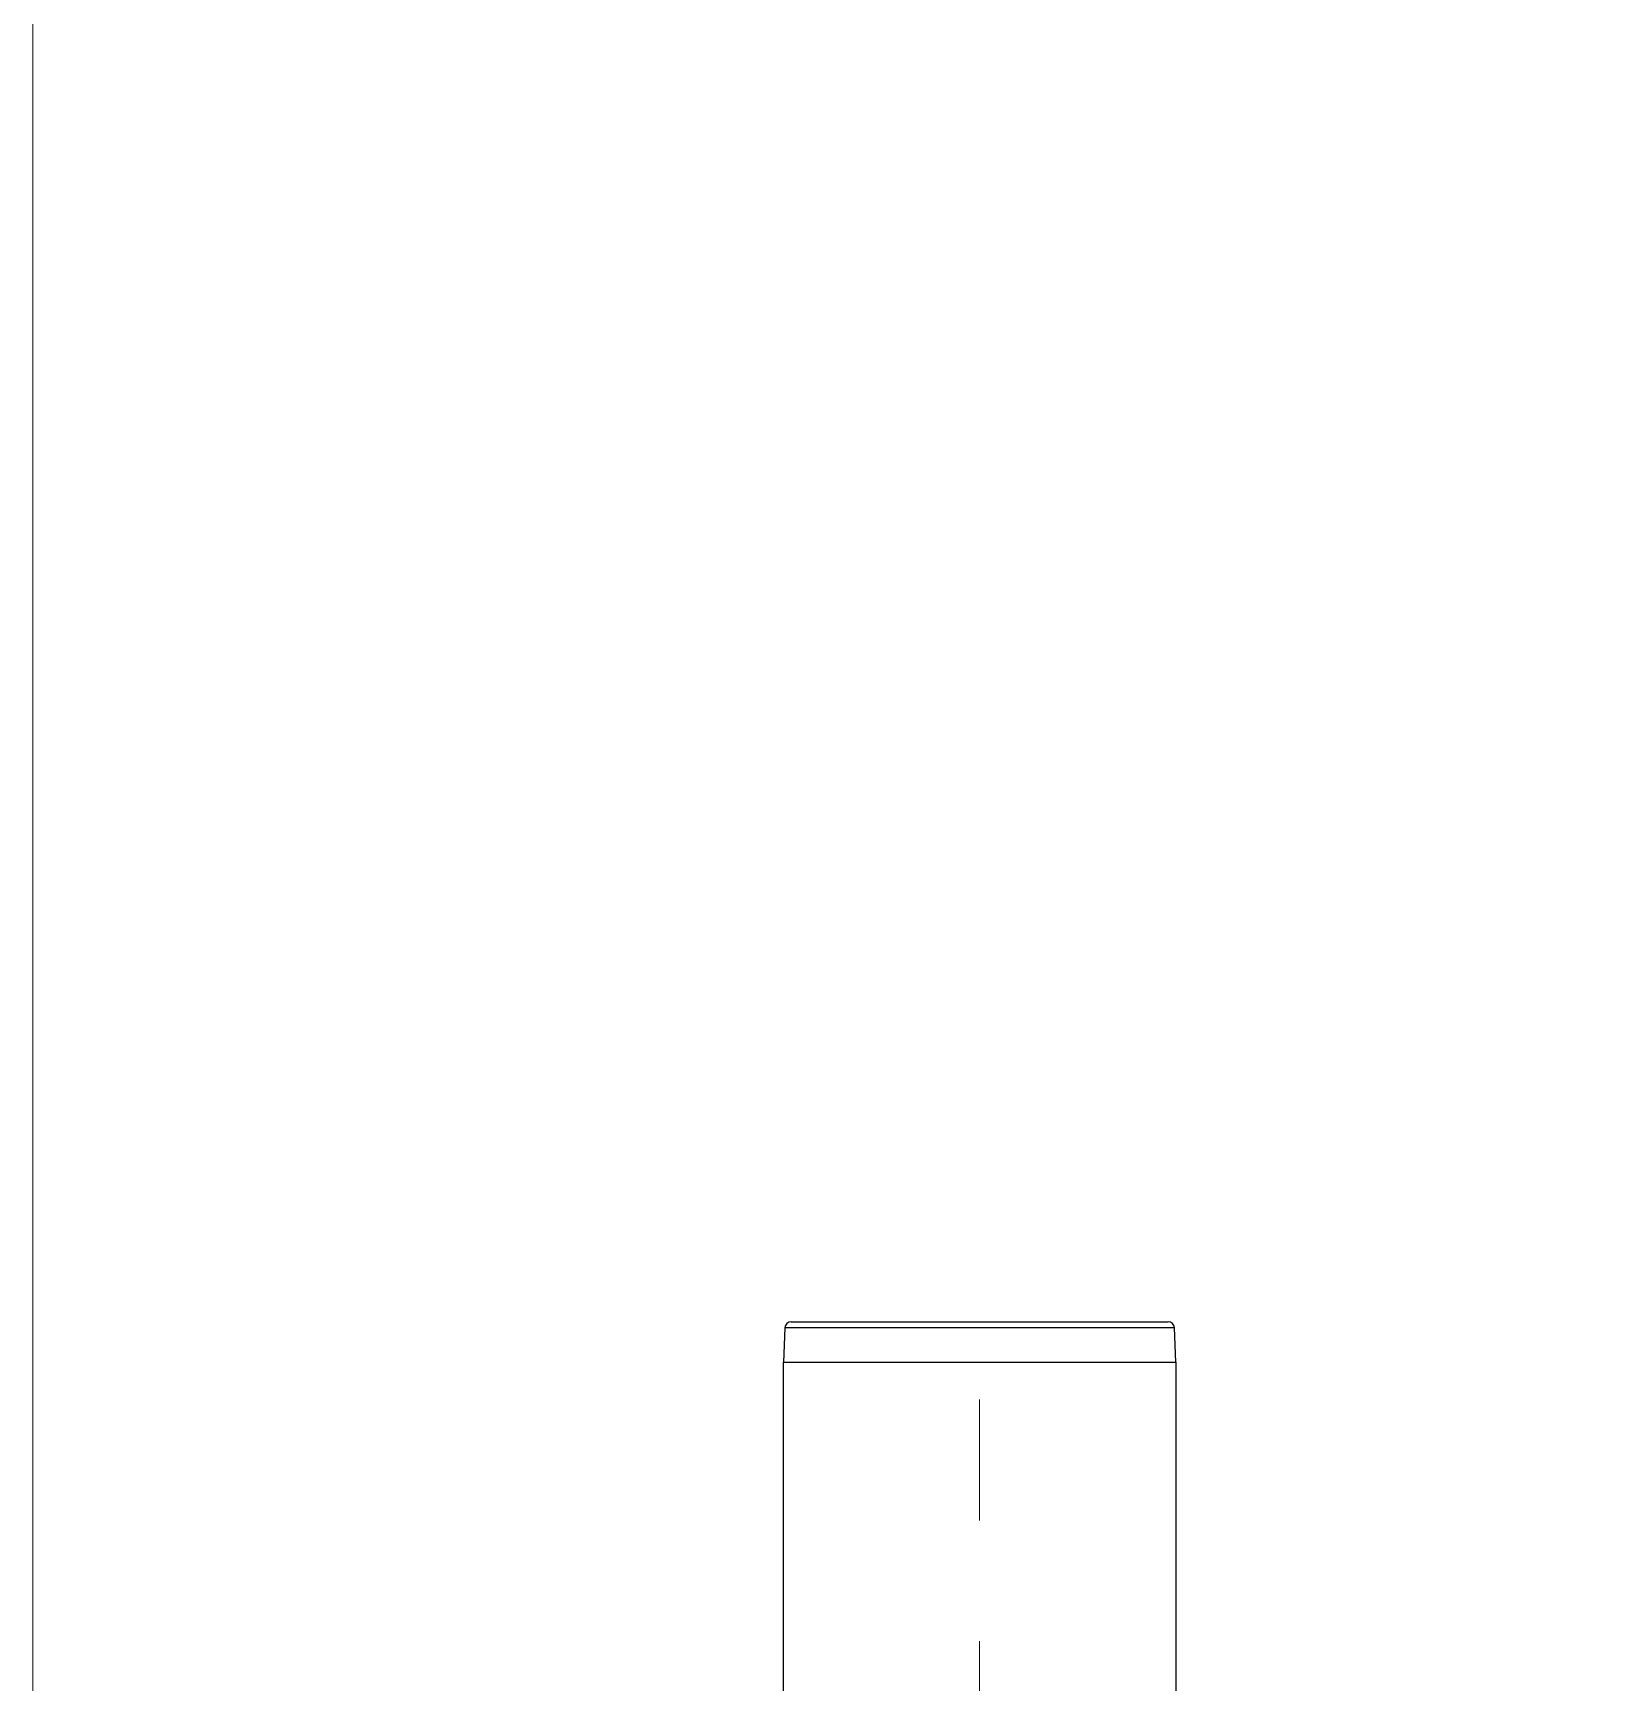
# Model space of a CAD drawing. Header units: millimetres. Extents: x -16130 to 36813, y -8099 to 27484.
# Drawn here: x 30734.5 to 30983.2, y 17843.7 to 18103.8 of the extents above; entities that cross this region are included whole.
import ezdxf

# ---------------------------------------------------------------- set-up
doc = ezdxf.new("R2010")
doc.units = ezdxf.units.MM
doc.header["$LTSCALE"] = 6
doc.linetypes.add('CENTER2', pattern=[28.575, 19.05, -3.175, 3.175, -3.175])
doc.layers.add('05_CENTER', color=4, linetype='CENTER2', lineweight=13)
doc.layers.add('08_DIM', color=3, linetype='Continuous', lineweight=13)

# ---------------------------------------------------------------- blocks, each defined once
blk = doc.blocks.new('140.096b')
at = {"color": 0}
for p, q in [((153.6, 45), (28, 45)), ((153.6, 45), (153.6, -17)), ((159.03, 44.73), (153.6, 44.92)), ((159.03, -16.73), (159.03, 44.73)), ((160, 43.73), (160, -15.73)), ((28, -17), (153.6, -17)), ((153.6, -16.92), (159.03, -16.73))]:
    blk.add_line(p, q, dxfattribs=at)
for centre, start, end in [((159, 43.73), 0, 88), ((159, -15.73), 272, 0)]:
    blk.add_arc(centre, 1, start, end, dxfattribs=at)
at = {"layer": '05_CENTER', "color": 0}
blk.add_line((-176.14, 14), (165.92, 14), dxfattribs=at)

msp = doc.modelspace()

# ---------------------------------------------------------------- linework, layer by layer
at = {"layer": '08_DIM', "color": 2}
msp.add_lwpolyline([(30734.50442, 18523.56658), (31498.13949, 18523.56658), (31498.13949, 17487.43718), (30734.50442, 17487.43718)], close=True, dxfattribs=at)

# ---------------------------------------------------------------- block references
at = {"color": 4, "rotation": 90.00000000000001}
msp.add_blockref('140.096b', (30897.7999, 17740.56182), dxfattribs=at)

doc.saveas('drawing.dxf')
